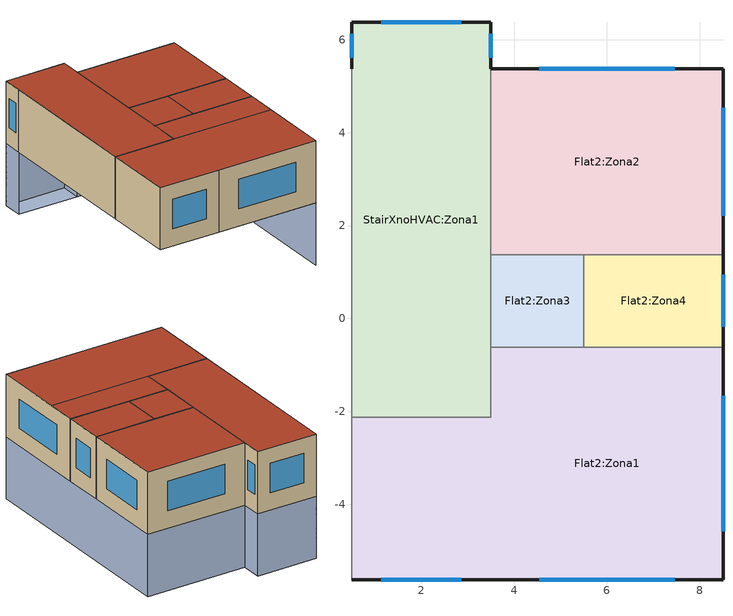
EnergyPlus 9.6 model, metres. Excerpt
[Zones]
StairXnoHVAC:Zona1
 floor adiabatic (Pavimento interno di progetto): 3.5,-2.12 0.5,-2.12 0.5,6.38 3.5,6.38 z0
 wall outside (_wall_MOD): 3.5,5.38 3.5,6.38 0.5,6.38 0.5,5.38 z0:3
 wall to Flat2:Zona3 (Parete semi-esposta di progetto_Rev): 3.5,-0.62 3.5,1.38 z0:3
 wall to Flat2:Zona2 (Parete semi-esposta di progetto_Rev): 3.5,1.38 3.5,5.38 z0:3
 wall to Flat2:Zona1 (Parete semi-esposta di progetto_Rev): 0.5,-2.12 3.5,-2.12 3.5,-0.62 z0:3
 wall adiabatic (115mm single leaf brick (plastered both sides)): 0.5,5.38 0.5,-2.12 z0:3
 window (simple_glazing_window): 3.5,5.62 3.5,6.13 z0.84:2.26
 window (Sgl Clr 6mm - 1002): 2.86,6.38 1.14,6.38 z0.84:2.26
 window (Trp LoE (e2=e5=.1) Clr 3mm/13mm Arg - 1003): 0.5,6.13 0.5,5.62 z0.84:2.26
 roof outside (_FlatRoof_mod): 0.5,-2.12 3.5,-2.12 3.5,6.38 0.5,6.38 z3
Flat2:Zona3
 floor ground (Pavimento controterra di progetto): 5.5,-0.62 3.5,-0.62 3.5,1.38 5.5,1.38 z0
 wall to Flat2:Zona4 (115mm single leaf brick (plastered both sides)): 5.5,-0.62 5.5,1.38 z0:3
 wall to Flat2:Zona2 (115mm single leaf brick (plastered both sides)): 5.5,1.38 3.5,1.38 z0:3
 wall to Flat2:Zona1 (115mm single leaf brick (plastered both sides)): 3.5,-0.62 5.5,-0.62 z0:3
 roof outside (_FlatRoof_mod): 3.5,-0.62 5.5,-0.62 5.5,1.38 3.5,1.38 z3
Flat2:Zona2
 floor ground (Pavimento controterra di progetto): 8.5,1.38 3.5,1.38 3.5,5.38 8.5,5.38 z0
 wall outside (_wall_MOD): 8.5,1.38 8.5,5.38 3.5,5.38 z0:3
 wall to Flat2:Zona4 (115mm single leaf brick (plastered both sides)_Rev): 5.5,1.38 8.5,1.38 z0:3
 window (simple_glazing_window): 8.5,2.21 8.5,4.54 / 7.46,5.38 4.54,5.38 z0.84:2.26
 roof outside (_FlatRoof_mod): 3.5,1.38 8.5,1.38 8.5,5.38 3.5,5.38 z3
Flat2:Zona1
 floor ground (Pavimento controterra di progetto): 3.5,-5.63 0.5,-5.63 0.5,-2.13 3.5,-2.13 z0; 8.5,-5.63 3.5,-5.63 3.5,-0.62 8.5,-0.62 z0
 wall outside (_wall_MOD): 0.5,-5.62 3.5,-5.62 8.5,-5.62 8.5,-0.62 z0:3
 wall to Flat2:Zona4 (115mm single leaf brick (plastered both sides)_Rev): 8.5,-0.62 5.5,-0.62 z0:3
 wall adiabatic (115mm single leaf brick (plastered both sides)): 0.5,-2.12 0.5,-5.62 z0:3
 window (simple_glazing_window): 8.5,-4.58 8.5,-1.66 / 1.14,-5.62 2.86,-5.62 / 4.54,-5.62 7.46,-5.62 z0.84:2.26
 roof outside (_FlatRoof_mod): 3.5,-2.12 8.5,-2.12 8.5,-0.62 3.5,-0.62 z3; 0.5,-5.62 8.5,-5.62 8.5,-2.12 0.5,-2.12 z3
Flat2:Zona4
 floor ground (Pavimento controterra di progetto): 8.5,-0.62 5.5,-0.62 5.5,1.38 8.5,1.38 z0
 wall outside (_wall_MOD): 8.5,-0.62 8.5,1.38 z0:3
 window (simple_glazing_window): 8.5,-0.18 8.5,0.94 z0.84:2.26
 roof outside (_FlatRoof_mod): 5.5,-0.62 8.5,-0.62 8.5,1.38 5.5,1.38 z3
shading: 8.5,-5.62 8.5,5.38 / 8.5,5.38 3.5,5.38 / 3.5,5.38 3.5,6.38 / 3.5,6.38 0.5,6.38 / 0.5,6.38 0.5,5.38 z-3:0; 0.5,-5.62 0.5,5.38 z0:3; 0.5,5.38 3.5,5.38 3.5,6.38 0.5,6.38 z0; 3.5,5.38 0.5,5.38 0.5,6.38 3.5,6.38 z-3
[Building]
Building: North Axis=0; Terrain=Suburbs; Loads Convergence Tolerance Value=0.04; Temperature Convergence Tolerance Value=0.4; Solar Distribution=FullExterior; Maximum Number of Warmup Days=25; Minimum Number of Warmup Days=6
[Site:Location]
Senza titolo (01-01:31-12)  (01-01:31-12): Latitude=45.22; Longitude=7.65; Time Zone=1; Elevation=287
[SizingPeriod:DesignDay] Day of Month=15; Day Type=SummerDesignDay; Humidity Condition Type=WetBulb; Barometric Pressure=97924.4; Wind Speed=0; Wind Direction=0; Rain Indicator=No; Snow Indicator=No; Daylight Saving Time Indicator=Yes; Solar Model Indicator=ASHRAEClearSky; Sky Clearness=0.98
Name | Month | Maximum DryBulb Temperature | Daily DryBulb Temperature Range | Wetbulb or DewPoint at Maximum DryBulb
Summer Design Day in Senza titolo (01-01:31-12) Giu | 6 | 31.8 | 11.1 | 22.9
Summer Design Day in Senza titolo (01-01:31-12) Lug | 7 | 32.1 | 11 | 22.8
Summer Design Day in Senza titolo (01-01:31-12) Ago | 8 | 32.8 | 11.5 | 23.5
Summer Design Day in Senza titolo (01-01:31-12) Set | 9 | 29 | 11.5 | 20.2
[Site:GroundTemperature:BuildingSurface]
18, 18, 18, 18, 18, 18, 18, 18, 18, 18, 18, 18
[Site:GroundTemperature:FCfactorMethod]
January Ground Temperature=1.99; February Ground Temperature=1.11; March Ground Temperature=2.67; April Ground Temperature=5.12; May Ground Temperature=11.52; June Ground Temperature=16.46; July Ground Temperature=19.79; August Ground Temperature=20.81; September Ground Temperature=19.08; October Ground Temperature=15.24; November Ground Temperature=10.12; December Ground Temperature=5.36
[Site:GroundTemperature:Shallow]
14, 14, 14, 14, 14, 14, 14, 14, 14, 14, 14, 14
[Site:GroundTemperature:Deep]
14, 14, 14, 14, 14, 14, 14, 14, 14, 14, 14, 14
[Site:GroundReflectance]
0.2, 0.2, 0.2, 0.2, 0.2, 0.2, 0.2, 0.2, 0.2, 0.2, 0.2, 0.2
[Site:GroundReflectance:SnowModifier]
2, 2
[Material] Roughness=Rough; Thermal Absorptance=0.9
Name | Thickness | Conductivity | Density | Specific Heat | Solar Absorptance | Visible Absorptance
Cast Concrete (Dense)_.1 | 0.1 | 1.4 | 2100 | 840 | 0.6 | 0.6
Asphalt 1_.01 | 0.01 | 0.7 | 2100 | 1000 | 0.85 | 0.9
MW Glass Wool (rolls)_.0001 | 0.369 | 0.04 | 12 | 840 | 0.6 | 0.6
Cement/plaster/mortar - cement plaster_.04 | 0.04 | 0.72 | 1760 | 840 | 0.6 | 0.6
Concrete cast - dense reinforced_.2 | 0.2 | 1.9 | 2300 | 840 | 0.6 | 0.6
Plasterboard_.013 | 0.013 | 0.25 | 2800 | 896 | 0.5 | 0.5
Cement/plaster/mortar - cement plaster sand aggregate_.015 | 0.015 | 0.72 | 1860 | 840 | 0.6 | 0.6
_Insulation_.0001 | 0.199 | 0.04 | 15 | 1400 | 0.6 | 0.6
Brick_.06 | 0.06 | 0.72 | 1920 | 840 | 0.6 | 0.6
Concrete Block (Medium)_.13 | 0.13 | 0.51 | 1400 | 1000 | 0.6 | 0.6
Gypsum Plastering_.015 | 0.015 | 0.4 | 1000 | 1000 | 0.5 | 0.5
Brickwork Outer_.1 | 0.1 | 0.84 | 1700 | 800 | 0.7 | 0.7
XPS Extruded Polystyrene  - CO2 Blowing_.0795 | 0.0795 | 0.034 | 35 | 1400 | 0.6 | 0.6
Concrete Block (Medium)_.1 | 0.1 | 0.51 | 1400 | 1000 | 0.6 | 0.6
Gypsum Plastering_.013 | 0.013 | 0.4 | 1000 | 1000 | 0.5 | 0.5
Brickwork Inner_.115 | 0.115 | 0.62 | 1700 | 800 | 0.7 | 0.7
Urea Formaldehyde Foam_.1327 | 0.1327 | 0.04 | 10 | 1400 | 0.6 | 0.6
Cast Concrete_.1 | 0.1 | 1.13 | 2000 | 1000 | 0.6 | 0.6
Floor/Roof Screed_.07 | 0.07 | 0.41 | 1200 | 840 | 0.73 | 0.73
Timber Flooring_.03 | 0.03 | 0.14 | 650 | 1200 | 0.78 | 0.78
[Material:NoMass]
5_RVAL_4: Roughness=Rough; Thermal Resistance=0.18; Thermal Absorptance=0.9; Solar Absorptance=0.7; Visible Absorptance=0.7
[WindowMaterial:SimpleGlazingSystem]
simple_glazing_window: UFactor=1.106; Solar Heat Gain Coefficient=0.135; Visible Transmittance=0.355
[WindowMaterial:Glazing] Optical Data Type=SpectralAverage; Infrared Transmittance at Normal Incidence=0; Conductivity=0.9; Dirt Correction Factor for Solar and Visible Transmittance=1
Name | Thickness | Solar Transmittance at Normal Incidence | Front Side Solar Reflectance at Normal Incidence | Back Side Solar Reflectance at Normal Incidence | Visible Transmittance at Normal Incidence | Front Side Visible Reflectance at Normal Incidence | Back Side Visible Reflectance at Normal Incidence | Front Side Infrared Hemispherical Emissivity | Back Side Infrared Hemispherical Emissivity
2 | 0.003 | 0.837 | 0.075 | 0.075 | 0.898 | 0.081 | 0.081 | 0.84 | 0.84
3 | 0.006 | 0.775 | 0.071 | 0.071 | 0.881 | 0.08 | 0.08 | 0.84 | 0.84
40 | 0.003 | 0.63 | 0.19 | 0.22 | 0.85 | 0.056 | 0.079 | 0.84 | 0.1
41 | 0.003 | 0.63 | 0.22 | 0.19 | 0.85 | 0.079 | 0.056 | 0.1 | 0.84
[WindowMaterial:Gas]
1004: Gas Type=Argon; Thickness=0.013
[WindowMaterial:Blind]
20002: Slat Orientation=Horizontal; Slat Width=0.025; Slat Separation=0.01875; Slat Thickness=0.001; Slat Angle=45; Slat Conductivity=0.9; Slat Beam Solar Transmittance=0; Front Side Slat Beam Solar Reflectance=0.5; Back Side Slat Beam Solar Reflectance=0.5; Slat Diffuse Solar Transmittance=0; Front Side Slat Diffuse Solar Reflectance=0.5; Back Side Slat Diffuse Solar Reflectance=0.5; Slat Beam Visible Transmittance=0; Front Side Slat Beam Visible Reflectance=0.5; Back Side Slat Beam Visible Reflectance=0.5; Slat Diffuse Visible Transmittance=0; Front Side Slat Diffuse Visible Reflectance=0.5; Back Side Slat Diffuse Visible Reflectance=0.5; Slat Infrared Hemispherical Transmittance=0; Front Side Slat Infrared Hemispherical Emissivity=0.9; Back Side Slat Infrared Hemispherical Emissivity=0.9; Blind to Glass Distance=0.05; Blind Top Opening Multiplier=0.5; Blind Bottom Opening Multiplier=0.5; Blind Left Side Opening Multiplier=0.5; Blind Right Side Opening Multiplier=0.5; Minimum Slat Angle=0; Maximum Slat Angle=180
[Construction]
Pavimento interno di progetto; Massa interna di progetto: Cast Concrete (Dense)_.1
_FlatRoof_mod: Asphalt 1_.01, MW Glass Wool (rolls)_.0001, Cement/plaster/mortar - cement plaster_.04, Concrete cast - dense reinforced_.2, Plasterboard_.013
_wall_MOD: Cement/plaster/mortar - cement plaster sand aggregate_.015, _Insulation_.0001, Brick_.06, 5_RVAL_4, Concrete Block (Medium)_.13, Gypsum Plastering_.015
Parete semi-esposta di progetto_Rev: Gypsum Plastering_.013, Concrete Block (Medium)_.1, XPS Extruded Polystyrene  - CO2 Blowing_.0795, Brickwork Outer_.1
115mm single leaf brick (plastered both sides); 115mm single leaf brick (plastered both sides)_Rev: Gypsum Plastering_.013, Brickwork Inner_.115, Gypsum Plastering_.013
Pavimento controterra di progetto: Urea Formaldehyde Foam_.1327, Cast Concrete_.1, Floor/Roof Screed_.07, Timber Flooring_.03
simple_glazing_window: simple_glazing_window
simple_glazing_window_with_blind: 20002, simple_glazing_window
Sgl Clr 6mm - 1002: 3
Sgl Clr 6mm - 2002: 20002, 3
Trp LoE (e2=e5=.1) Clr 3mm/13mm Arg - 1003: 40, 1004, 2, 1004, 41
Trp LoE (e2=e5=.1) Clr 3mm/13mm Arg - 2003: 20002, 40, 1004, 2, 1004, 41
[Zone] Type=1; Multiplier=1; Zone Inside Convection Algorithm=TARP
Name | Volume | Floor Area | Part of Total Floor Area
StairXnoHVAC:Zona1 | 76.5 | 25.5 | No
Flat2:Zona3 | 11.9874 | 3.9958 | Yes
Flat2:Zona4 | 17.9811 | 5.9937 | Yes
Flat2:Zona2 | 60 | 20 | Yes
Flat2:Zona1 | 106.5315 | 35.5105 | Yes
[WindowShadingControl] Shading Type=ExteriorBlind; Shading Control Type=OnIfHighOutdoorAirTempAndHighHorizontalSolar; Schedule=Summer (Northern Hemisphere); Setpoint=21.859; Shading Control Is Scheduled=Yes; Glare Control Is Active=No; Type of Slat Angle Control for Blinds=ScheduledSlatAngle; Setpoint 2=241.494; Multiple Surface Control Type=Group
Name | Zone | Construction with Shading | Shading Device Material | Fenestration Surface 1 | Fenestration Surface 2 | Fenestration Surface 3
11001 | StairXnoHVAC:Zona1 | simple_glazing_window_with_blind | 20002 | StairXnoHVAC:Zona1_Wall_2_0_0_0_0_0_Win
21001 | Flat2:Zona4 | simple_glazing_window_with_blind | 20002 | Flat2:Zona4_Wall_2_0_0_0_0_0_Win
31001 | Flat2:Zona2 | simple_glazing_window_with_blind | 20002 | Flat2:Zona2_Wall_2_0_0_0_0_0_Win | Flat2:Zona2_Wall_3_0_0_0_0_0_Win
41001 | Flat2:Zona1 | simple_glazing_window_with_blind | 20002 | Flat2:Zona1_Wall_2_0_0_0_0_0_Win | Flat2:Zona1_Wall_8_0_0_0_0_0_Win | Flat2:Zona1_Wall_9_0_0_0_0_0_Win
11002 | StairXnoHVAC:Zona1 | Sgl Clr 6mm - 2002 |  | StairXnoHVAC:Zona1_Wall_3_0_0_0_0_0_Win
11003 | StairXnoHVAC:Zona1 | Trp LoE (e2=e5=.1) Clr 3mm/13mm Arg - 2003 |  | StairXnoHVAC:Zona1_Wall_4_1_0_0_0_0_Win
[InternalMass]
Flat2:Zona1 Internal mass: Construction=Massa interna di progetto; Zone or ZoneList=Flat2:Zona1; Surface Area=20
[PEOPLE] Number of People Schedule=_EN16798-1_RES_OCC; Number of People Calculation Method=Area/Person; People per Floor Area=0.0188; Floor Area per Person=28.3; Fraction Radiant=0.3; Sensible Heat Fraction=AutoCalculate; Carbon Dioxide Generation Rate=4.96e-08; Enable ASHRAE 55 Comfort Warnings=No; Mean Radiant Temperature Calculation Type=ZoneAveraged; Work Efficiency Schedule=Work efficiency; Clothing Insulation Calculation Method=ClothingInsulationSchedule; Air Velocity Schedule=Default Air Velocity for Comfort Calculations; Thermal Comfort Model 1 Type=Fanger; Thermal Comfort Model 2 Type=AdaptiveCEN15251
Name | Zone or ZoneList or Space or SpaceList | Activity Level Schedule | Clothing Insulation Schedule
People Flat2:Zona3 | Flat2:Zona3 | Activity Schedule 436 | Clothing Schedule 436
People Flat2:Zona4 | Flat2:Zona4 | Activity Schedule 443 | Clothing Schedule 443
People Flat2:Zona2 | Flat2:Zona2 | Activity Schedule 450 | Clothing Schedule 450
People Flat2:Zona1 | Flat2:Zona1 | Activity Schedule 458 | Clothing Schedule 458
[Lights] Design Level Calculation Method=Watts/Area; Return Air Fraction=0; Fraction Radiant=0.42; Fraction Visible=0.18; Fraction Replaceable=1
Name | Zone or ZoneList or Space or SpaceList | Schedule | Watts per Zone Floor Area | EndUse Subcategory
Flat2:Zona3 General lighting | Flat2:Zona3 | _EN16798-1_RES_light2 | 5 | ELECTRIC EQUIPMENT#Flat2:Zona3#GeneralLights
Flat2:Zona4 General lighting | Flat2:Zona4 | _EN16798-1_RES_light | 3 | ELECTRIC EQUIPMENT#Flat2:Zona4#GeneralLights
Flat2:Zona2 General lighting | Flat2:Zona2 | _EN16798-1_RES_light | 3 | ELECTRIC EQUIPMENT#Flat2:Zona2#GeneralLights
Flat2:Zona1 General lighting | Flat2:Zona1 | _EN16798-1_RES_light | 3 | ELECTRIC EQUIPMENT#Flat2:Zona1#GeneralLights
[OtherEquipment] Fuel Type=Electricity; Schedule=_EN16798-1_RES_Appliances; Design Level Calculation Method=Watts/Area; Power per Zone Floor Area=3; Fraction Latent=0; Fraction Radiant=0.2; Fraction Lost=0; Carbon Dioxide Generation Rate=0; EndUse Subcategory=General
Name | Zone or ZoneList or Space or SpaceList
Flat2:Zona3 Miscellaneous gain | Flat2:Zona3
Flat2:Zona4 Miscellaneous gain | Flat2:Zona4
Flat2:Zona2 Miscellaneous gain | Flat2:Zona2
Flat2:Zona1 Miscellaneous gain | Flat2:Zona1
[ZoneContaminantSourceAndSink:Generic:Constant] Design Generation Rate=1e-06; Design Removal Coefficient=0
Name | Zone | Generation Schedule | Removal Schedule
StairXnoHVAC:Zona1 Contaminant | StairXnoHVAC:Zona1 | Off 24/7 | Off 24/7
Flat2:Zona3 Contaminant | Flat2:Zona3 | _EN16798-1_RES_OCC | _EN16798-1_RES_OCC
Flat2:Zona4 Contaminant | Flat2:Zona4 | _EN16798-1_RES_OCC | _EN16798-1_RES_OCC
Flat2:Zona2 Contaminant | Flat2:Zona2 | _EN16798-1_RES_OCC | _EN16798-1_RES_OCC
Flat2:Zona1 Contaminant | Flat2:Zona1 | _EN16798-1_RES_OCC | _EN16798-1_RES_OCC
[Daylighting:Controls] Daylighting Method=SplitFlux; Availability Schedule=On; Lighting Control Type=Continuous; Minimum Input Power Fraction for Continuous or ContinuousOff Dimming Control=0.1; Minimum Light Output Fraction for Continuous or ContinuousOff Dimming Control=0.1; Number of Stepped Control Steps=1; Probability Lighting will be Reset When Needed in Manual Stepped Control=1; Glare Calculation Azimuth Angle of View Direction Clockwise from Zone yAxis=0; Maximum Allowable Discomfort Glare Index=22; DElight Gridding Resolution=1; Fraction of Lights Controlled by Reference Point 1=1; Illuminance Setpoint at Reference Point 1=100
Name | Zone or Space | Glare Calculation Daylighting Reference Point | Daylighting Reference Point 1
Flat2:Zona3 | Flat2:Zona3 | Flat2:Zona3 Ref Point 1 | Flat2:Zona3 Ref Point 1
Flat2:Zona4 | Flat2:Zona4 | Flat2:Zona4 Ref Point 1 | Flat2:Zona4 Ref Point 1
Flat2:Zona2 | Flat2:Zona2 | Flat2:Zona2 Ref Point 1 | Flat2:Zona2 Ref Point 1
Flat2:Zona1 | Flat2:Zona1 | Flat2:Zona1 Ref Point 1 | Flat2:Zona1 Ref Point 1
[ZoneInfiltration:DesignFlowRate] Schedule=On 24/7; Design Flow Rate Calculation Method=AirChanges/Hour; Constant Term Coefficient=1; Temperature Term Coefficient=0; Velocity Term Coefficient=0; Velocity Squared Term Coefficient=0
Name | Zone or ZoneList | Design Flow Rate | Air Changes per Hour
StairXnoHVAC:Zona1 Infiltration | StairXnoHVAC:Zona1 | 0.014875 | 0.5
Flat2:Zona3 Infiltration | Flat2:Zona3 | 0.002331 | 0.1
Flat2:Zona4 Infiltration | Flat2:Zona4 | 0.003496 | 0.1
Flat2:Zona2 Infiltration | Flat2:Zona2 | 0.011667 | 0.1
Flat2:Zona1 Infiltration | Flat2:Zona1 | 0.020714 | 0.1
[ZoneVentilation:DesignFlowRate] Schedule=Summer (Northern Hemisphere); Design Flow Rate Calculation Method=AirChanges/Hour; Air Changes per Hour=4; Ventilation Type=NATURAL; Fan Pressure Rise=0; Fan Total Efficiency=1; Constant Term Coefficient=1; Temperature Term Coefficient=0; Velocity Term Coefficient=0; Velocity Squared Term Coefficient=0; Minimum Indoor Temperature=18; Maximum Indoor Temperature=100; Delta Temperature=2; Minimum Outdoor Temperature=-100; Maximum Outdoor Temperature=100; Maximum Wind Speed=40
Name | Zone or ZoneList | Design Flow Rate
Flat2:Zona3 Nat Vent | Flat2:Zona3 | 0.016649
Flat2:Zona4 Nat Vent | Flat2:Zona4 | 0.024974
Flat2:Zona2 Nat Vent | Flat2:Zona2 | 0.083333
Flat2:Zona1 Nat Vent | Flat2:Zona1 | 0.14796
[DesignSpecification:OutdoorAir] Outdoor Air Method=Sum; Outdoor Air Flow per Person=0.01; Outdoor Air Flow per Zone Floor Area=0; Outdoor Air Flow per Zone=0; Outdoor Air Flow Air Changes per Hour=0; Outdoor Air Schedule=_EN16798-1_RES_OCC
Flat2:Zona3; Flat2:Zona4; Flat2:Zona2; Flat2:Zona1
[DesignSpecification:ZoneAirDistribution] Zone Air Distribution Effectiveness in Cooling Mode=1; Zone Air Distribution Effectiveness in Heating Mode=1
Flat2:Zona3; Flat2:Zona4; Flat2:Zona2; Flat2:Zona1
[Sizing:Zone] Zone Cooling Design Supply Air Temperature Input Method=SupplyAirTemperature; Zone Cooling Design Supply Air Temperature=12; Zone Cooling Design Supply Air Temperature Difference=0; Zone Heating Design Supply Air Temperature Input Method=SupplyAirTemperature; Zone Heating Design Supply Air Temperature=35; Zone Heating Design Supply Air Temperature Difference=0; Zone Cooling Design Supply Air Humidity Ratio=0.0077; Zone Heating Design Supply Air Humidity Ratio=0.0156; Zone Heating Sizing Factor=1.25; Zone Cooling Sizing Factor=1.15; Cooling Design Air Flow Method=DesignDay; Cooling Minimum Air Flow Fraction=0; Heating Design Air Flow Method=DesignDay
Name | Design Specification Outdoor Air Object | Design Specification Zone Air Distribution Object
Flat2:Zona3 | Flat2:Zona3 | Flat2:Zona3
Flat2:Zona4 | Flat2:Zona4 | Flat2:Zona4
Flat2:Zona2 | Flat2:Zona2 | Flat2:Zona2
Flat2:Zona1 | Flat2:Zona1 | Flat2:Zona1
[ZoneControl:Thermostat] Control Type Schedule=Zone Control Type Sched
Name | Zone or ZoneList | Control 1
Flat2:Zona3 Thermostat | Flat2:Zona3 | Dual Setpoint - Zone Flat2:Zona3
Flat2:Zona4 Thermostat | Flat2:Zona4 | Dual Setpoint - Zone Flat2:Zona4
Flat2:Zona2 Thermostat | Flat2:Zona2 | Dual Setpoint - Zone Flat2:Zona2
Flat2:Zona1 Thermostat | Flat2:Zona1 | Dual Setpoint - Zone Flat2:Zona1
[ThermostatSetpoint:DualSetpoint]
Name | Heating Setpoint Temperature Schedule | Cooling Setpoint Temperature Schedule
Dual Setpoint - Zone Flat2:Zona3 | Flat2:Zona3 Heating Setpoint Schedule | Flat2:Zona3 Cooling SP Sch
Dual Setpoint - Zone Flat2:Zona4 | Flat2:Zona4 Heating Setpoint Schedule | Flat2:Zona4 Cooling SP Sch
Dual Setpoint - Zone Flat2:Zona2 | Flat2:Zona2 Heating Setpoint Schedule | Flat2:Zona2 Cooling SP Sch
Dual Setpoint - Zone Flat2:Zona1 | Flat2:Zona1 Heating Setpoint Schedule | Flat2:Zona1 Cooling SP Sch
[ZoneHVAC:IdealLoadsAirSystem] Maximum Heating Supply Air Temperature=35; Minimum Cooling Supply Air Temperature=12; Maximum Heating Supply Air Humidity Ratio=0.0156; Minimum Cooling Supply Air Humidity Ratio=0.0077; Heating Limit=LimitCapacity; Maximum Heating Air Flow Rate=Autosize; Maximum Sensible Heating Capacity=Autosize; Cooling Limit=LimitFlowRateAndCapacity; Maximum Cooling Air Flow Rate=Autosize; Maximum Total Cooling Capacity=Autosize; Dehumidification Control Type=None; Humidification Control Type=None; Outdoor Air Economizer Type=NoEconomizer; Heat Recovery Type=Sensible; Sensible Heat Recovery Effectiveness=0.7; Latent Heat Recovery Effectiveness=0.65
Name | Heating Availability Schedule | Cooling Availability Schedule | Design Specification Outdoor Air Object
Flat2:Zona3 Ideal Loads Air | Flat2:Zona3 Heating Availability Sch | Flat2:Zona3 Cooling Availability Sch | Flat2:Zona3
Flat2:Zona4 Ideal Loads Air | Flat2:Zona4 Heating Availability Sch | Flat2:Zona4 Cooling Availability Sch | Flat2:Zona4
Flat2:Zona2 Ideal Loads Air | Flat2:Zona2 Heating Availability Sch | Flat2:Zona2 Cooling Availability Sch | Flat2:Zona2
Flat2:Zona1 Ideal Loads Air | Flat2:Zona1 Heating Availability Sch | Flat2:Zona1 Cooling Availability Sch | Flat2:Zona1
[Zone equipment]
Flat2:Zona3: Flat2:Zona3 Ideal Loads Air
Flat2:Zona4: Flat2:Zona4 Ideal Loads Air
Flat2:Zona2: Flat2:Zona2 Ideal Loads Air
Flat2:Zona1: Flat2:Zona1 Ideal Loads Air
[EnergyManagementSystem:Sensor] OutputVariable or OutputMeter Index Key=Facility
Name | OutputVariable or OutputMeter
Electricity | Electricity:Facility
DistrictHeating | DistrictHeating:Facility
DistrictCooling | DistrictCooling:Facility
[EnergyManagementSystem:ProgramCallingManager]
Dummy: BeginTimestepBeforePredictor; donothing
[EnergyManagementSystem:OutputVariable] Type of Data in Variable=Summed; Update Frequency=SystemTimestep
Name | EMS Variable
Electricity | Electricity
DistrictHeating | DistrictHeating
DistrictCooling | DistrictCooling
[ExternalInterface:FunctionalMockupUnitExport:From:Variable]
Name | OutputVariable Index Key | OutputVariable | FMU Variable
 | EMS | Electricity | Electricity
 | EMS | DistrictHeating | DistrictHeating
 | EMS | DistrictCooling | DistrictCooling
 | Flat2:Zona1 | Zone Mean Air Temperature | Tin_Flat2_Zona1
 | Environment | Site Outdoor Air Drybulb Temperature | Tout
 | Environment | Site Direct Solar Radiation Rate per Area | DNI
[EXTERNALINTERFACE:FUNCTIONALMOCKUPUNITEXPORT:FROM:VARIABLE] OutputVariable=Zone Mean Air Temperature
Name | OutputVariable Index Key | FMU Variable
 | Flat2:Zona2 | Tin_Flat2_Zona2
 | Flat2:Zona3 | Tin_Flat2_Zona3
 | Flat2:Zona4 | Tin_Flat2_Zona4
[EXTERNALINTERFACE:FUNCTIONALMOCKUPUNITEXPORT:TO:ACTUATOR] Actuated Component Type=Window Shading Control; Actuated Component Control Type=Control Status; Initial Value=0
Name | Actuated Component Unique | FMU Variable
Shade_Stair_Z1_W2 | STAIRXNOHVAC:ZONA1_WALL_2_0_0_0_0_0_WIN | A_Shade_Stair_Z1_W2
Shade_Stair_Z1_W3 | STAIRXNOHVAC:ZONA1_WALL_3_0_0_0_0_0_WIN | A_Shade_Stair_Z1_W3
Shade_Stair_Z1_W4 | STAIRXNOHVAC:ZONA1_WALL_4_1_0_0_0_0_WIN | A_Shade_Stair_Z1_W4
Shade_Flat2_Z1_W2 | FLAT2:ZONA1_WALL_2_0_0_0_0_0_WIN | A_Shade_Flat2_Z1_W2
Shade_Flat2_Z1_W8 | FLAT2:ZONA1_WALL_8_0_0_0_0_0_WIN | A_Shade_Flat2_Z1_W8
Shade_Flat2_Z1_W9 | FLAT2:ZONA1_WALL_9_0_0_0_0_0_WIN | A_Shade_Flat2_Z1_W9
Shade_Flat2_Z2_W2 | FLAT2:ZONA2_WALL_2_0_0_0_0_0_WIN | A_Shade_Flat2_Z2_W2
Shade_Flat2_Z2_W3 | FLAT2:ZONA2_WALL_3_0_0_0_0_0_WIN | A_Shade_Flat2_Z2_W3
Shade_Flat2_Z4_W2 | FLAT2:ZONA4_WALL_2_0_0_0_0_0_WIN | A_Shade_Flat2_Z4_W2
[WaterUse:Equipment] Flow Rate Fraction Schedule=_EN16798-1_RES_OCC
Name | EndUse Subcategory | Peak Flow Rate | Target Temperature Schedule | Hot Water Supply Temperature Schedule | Cold Water Supply Temperature Schedule | Zone
DHW Flat2:Zona3 | DHW Flat2:Zona3 | 3.84211e-08 | DHW Supply Temperature Flat2:Zona3 | DHW Supply Temperature Flat2:Zona3 | DHW Mains Temperature Flat2:Zona3 | Flat2:Zona3
DHW Flat2:Zona4 | DHW Flat2:Zona4 | 5.76317e-08 | DHW Supply Temperature Flat2:Zona4 | DHW Supply Temperature Flat2:Zona4 | DHW Mains Temperature Flat2:Zona4 | Flat2:Zona4
DHW Flat2:Zona2 | DHW Flat2:Zona2 | 1.92308e-07 | DHW Supply Temperature Flat2:Zona2 | DHW Supply Temperature Flat2:Zona2 | DHW Mains Temperature Flat2:Zona2 | Flat2:Zona2
DHW Flat2:Zona1 | DHW Flat2:Zona1 | 3.41447e-07 | DHW Supply Temperature Flat2:Zona1 | DHW Supply Temperature Flat2:Zona1 | DHW Mains Temperature Flat2:Zona1 | Flat2:Zona1
[Schedule:Compact]
Summer (Northern Hemisphere): Through: 31 Mar, For: AllDays, Until: 24:00, 0, Through: 30 Sep, For: AllDays, Until: 24:00, 1, Through: 31 Dec, For: AllDays, Until: 24:00, 0
Activity Schedule 436: Through: 12/31, For: AllDays, Until: 24:00, 130
[SCHEDULE:COMPACT]
_EN16798-1_RES_OCC: Through: 31 Dec, For: WinterDesignDay, Until: 24:00, 0, For: Weekends, Until: 07:00, 1, Until: 23:00, 0.8, Until: 24:00, 1, For: AllOtherDays, Until: 07:00, 1, Until: 10:00, 0.5, Until: 14:00, 0.1, Until: 17:00, 0.2, Until: 20:00, 0.5, Until: 23:00, 0.8, Until: 24:00, 1
